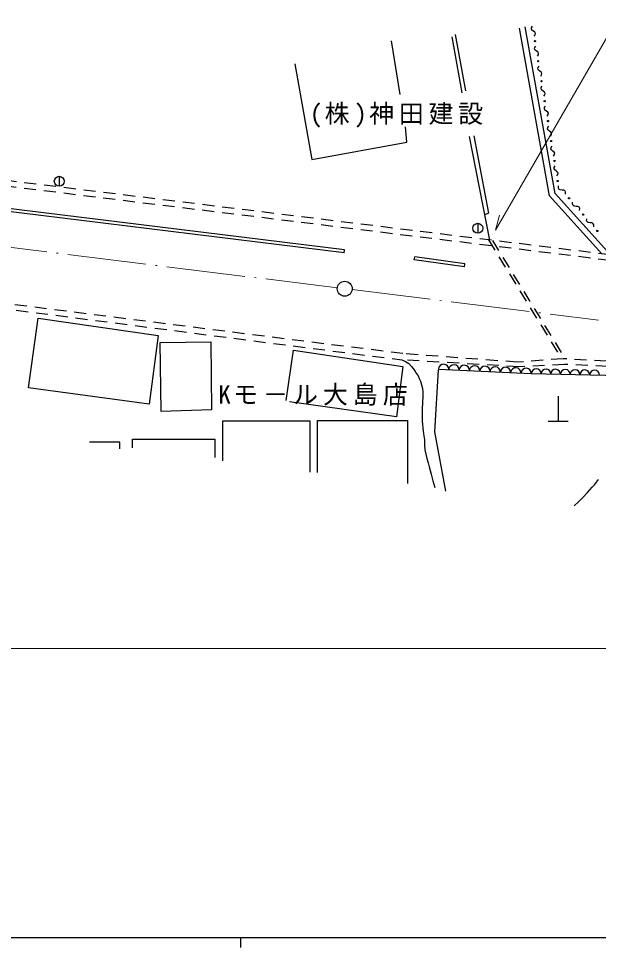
# Model space of a CAD drawing. Units: millimetres, scale not verified. Extents: x 40000 to 680000, y 20000 to 380000.
# Drawn here: x 145747 to 203879, y 204000 to 297061 of the extents above; entities that cross this region are included whole.
import ezdxf

# ---------------------------------------------------------------- set-up
doc = ezdxf.new("R2010")
doc.units = ezdxf.units.MM
doc.header["$LTSCALE"] = 1000
doc.linetypes.add('USER1', pattern=[10, 7.868852, -0.983607, 0.163934, -0.983607])
doc.linetypes.add('USER2', pattern=[2, 1.2, -0.8])
for name, color, linetype, lineweight in [('M-BGD', 7, 'Continuous', 25), ('M-BMK', 2, 'Continuous', 13), ('M-BMK-SRVR', 3, 'Continuous', 25), ('M-STR-HTXT', 7, 'Continuous', 13), ('M-STR-STR3', 7, 'Continuous', 25), ('M-TTL-BAND', 7, 'Continuous', 25)]:
    doc.layers.add(name, color=color, linetype=linetype, lineweight=lineweight)
doc.layers.add('M-BMK-HTXT', color=7, linetype='Continuous')
doc.styles.add('ＭＳ ゴシック', font='')
doc.styles.get('ＭＳ ゴシック').set_extended_font_data('MS Gothic')

msp = doc.modelspace()

# ---------------------------------------------------------------- linework, layer by layer
at = {"layer": 'M-BGD'}
for p, q in [((198978, 279299), (195963, 296107)), ((199540, 279542), (196545, 296238)), ((197156, 296017), (197175, 296149)), ((197216, 295899), (197156, 296017)), ((197175, 296149), (197275, 296293)), ((189179, 295224), (190188, 289634)), ((190586, 289825), (189554, 295464)), ((197356, 295793), (197216, 295899)), ((197497, 295688), (197356, 295793)), ((197438, 295293), (197537, 295438)), ((197557, 295569), (197497, 295688)), ((197537, 295438), (197557, 295569)), ((183990, 289465), (183127, 294824)), ((197481, 294017), (197501, 294148)), ((197501, 294148), (197600, 294293)), ((197541, 293898), (197481, 294017)), ((197681, 293793), (197541, 293898)), ((197822, 293687), (197681, 293793)), ((197763, 293293), (197862, 293437)), ((197882, 293569), (197822, 293687)), ((197862, 293437), (197882, 293569)), ((173452, 292522), (175143, 282956)), ((197826, 292148), (197925, 292293)), ((197806, 292017), (197826, 292148)), ((197866, 291898), (197806, 292017)), ((198007, 291793), (197866, 291898)), ((198147, 291687), (198007, 291793)), ((198088, 291293), (198188, 291437)), ((198207, 291569), (198147, 291687)), ((198188, 291437), (198207, 291569)), ((198131, 290016), (198151, 290148)), ((198191, 289898), (198131, 290016)), ((198151, 290148), (198250, 290293)), ((198332, 289792), (198191, 289898)), ((198472, 289687), (198332, 289792)), ((198413, 289292), (198513, 289437)), ((198532, 289568), (198472, 289687)), ((198513, 289437), (198532, 289568)), ((198456, 288016), (198476, 288148)), ((198516, 287898), (198456, 288016)), ((198476, 288148), (198576, 288292)), ((198657, 287792), (198516, 287898)), ((198797, 287687), (198657, 287792)), ((198857, 287568), (198797, 287687)), ((198838, 287437), (198857, 287568)), ((198738, 287292), (198838, 287437)), ((184673, 284682), (184530, 286228)), ((198781, 286016), (198801, 286148)), ((198842, 285898), (198781, 286016)), ((198801, 286148), (198901, 286292)), ((198982, 285792), (198842, 285898)), ((199122, 285687), (198982, 285792)), ((192977, 274876), (190961, 285257)), ((191398, 285303), (192872, 277569)), ((199063, 285292), (199163, 285437)), ((199183, 285568), (199122, 285687)), ((199163, 285437), (199183, 285568)), ((175143, 282956), (184673, 284682)), ((199106, 284016), (199126, 284147)), ((199167, 283897), (199106, 284016)), ((199126, 284147), (199226, 284292)), ((199307, 283792), (199167, 283897)), ((199447, 283686), (199307, 283792)), ((199388, 283292), (199488, 283436)), ((199508, 283568), (199447, 283686)), ((199488, 283436), (199508, 283568)), ((199432, 282016), (199451, 282147)), ((199492, 281897), (199432, 282016)), ((199451, 282147), (199551, 282292)), ((149827, 281259), (149827, 280259)), ((199632, 281792), (199492, 281897)), ((199773, 281686), (199632, 281792)), ((199713, 281292), (199813, 281436)), ((199833, 281568), (199773, 281686)), ((199813, 281436), (199833, 281568)), ((199866, 280104), (199876, 280292)), ((204204, 273490), (198978, 279299)), ((205078, 273386), (199540, 279542)), ((199921, 279974), (199866, 280104)), ((200042, 279900), (199921, 279974)), ((200229, 279882), (200042, 279900)), ((200416, 279864), (200229, 279882)), ((200537, 279790), (200416, 279864)), ((200592, 279659), (200537, 279790)), ((200582, 279472), (200592, 279659)), ((201278, 278466), (201288, 278653)), ((201333, 278335), (201278, 278466)), ((201454, 278261), (201333, 278335)), ((201641, 278243), (201454, 278261)), ((192872, 277569), (192489, 277388)), ((201827, 278225), (201641, 278243)), ((201948, 278151), (201827, 278225)), ((202004, 278020), (201948, 278151)), ((201994, 277833), (202004, 278020)), ((191784, 276552), (191784, 275552)), ((202690, 276827), (202700, 277014)), ((202745, 276696), (202690, 276827)), ((202866, 276622), (202745, 276696)), ((203053, 276604), (202866, 276622)), ((203239, 276586), (203053, 276604)), ((203360, 276512), (203239, 276586)), ((203416, 276382), (203360, 276512)), ((203406, 276194), (203416, 276382)), ((146756, 260067), (147712, 267036)), ((147712, 267036), (159745, 265298)), ((159745, 265298), (158846, 258428)), ((159943, 264595), (165014, 264667)), ((160051, 257682), (159943, 264595)), ((165014, 264667), (165086, 257870)), ((172584, 258811), (173303, 263846)), ((173303, 263846), (184276, 262210)), ((184179, 262863), (184538, 262712)), ((184538, 262712), (184874, 262507)), ((184874, 262507), (185155, 262210)), ((184276, 262210), (183647, 257175)), ((185155, 262210), (185408, 261852)), ((185408, 261852), (185418, 261838)), ((185418, 261838), (185428, 261823)), ((185428, 261823), (185621, 261549)), ((185621, 261549), (185805, 261258)), ((187800, 261858), (187455, 255666)), ((185805, 261258), (185922, 261002)), ((185922, 261002), (186029, 260727)), ((186029, 260727), (186157, 260373)), ((158846, 258428), (146756, 260067)), ((186157, 260373), (186253, 259997)), ((186253, 259997), (186280, 259628)), ((186269, 259239), (186210, 257976)), ((186280, 259628), (186269, 259239)), ((199844, 259235), (199844, 256735)), ((165086, 257870), (160051, 257682)), ((183647, 257175), (172902, 258659)), ((186210, 257976), (186212, 256721)), ((166235, 252752), (166235, 256748)), ((166235, 256748), (174945, 256748)), ((174945, 256748), (174945, 251629)), ((175711, 251586), (175711, 256794)), ((175711, 256794), (184746, 256794)), ((184746, 256794), (184746, 250470)), ((186212, 256721), (186232, 256409)), ((186232, 256409), (186269, 256035)), ((186269, 256035), (186358, 255459)), ((198844, 256735), (200844, 256735)), ((186358, 255459), (186435, 254857)), ((187455, 255666), (188560, 249727)), ((155906, 254614), (152864, 254614)), ((155906, 253954), (155906, 254614)), ((157155, 254068), (157155, 254937)), ((157155, 254937), (165435, 254937)), ((165435, 254937), (165435, 253076)), ((186435, 254857), (186454, 254365)), ((186454, 254365), (186485, 253856)), ((186485, 253856), (186565, 253419)), ((186565, 253419), (186683, 252970)), ((186683, 252970), (186798, 252561)), ((186798, 252561), (186919, 252137)), ((186919, 252137), (187017, 251786)), ((187017, 251786), (187117, 251421)), ((187117, 251421), (187294, 250755)), ((187294, 250755), (187475, 250063)), ((203257, 250104), (203476, 250345)), ((203476, 250345), (203696, 250602)), ((203696, 250602), (203900, 250878)), ((202308, 249077), (202777, 249577)), ((202777, 249577), (203257, 250104)), ((201444, 248243), (201872, 248647)), ((201872, 248647), (202308, 249077))]:
    msp.add_line(p, q, dxfattribs=at)
at = {"layer": 'M-BGD', "linetype": 'USER2'}
for p, q in [((114538, 283987), (221843, 270790)), ((205078, 273386), (114552, 284530)), ((192863, 274890), (200187, 262969)), ((193244, 274843), (200524, 262994)), ((105846, 272947), (184179, 262863)), ((184276, 263491), (107145, 273191)), ((195778, 262632), (184276, 263491)), ((195904, 262180), (184179, 262863)), ((200342, 262981), (195778, 262632)), ((212675, 262272), (200342, 262981)), ((200485, 262410), (195904, 262180)), ((212815, 261852), (200485, 262410))]:
    msp.add_line(p, q, dxfattribs=at)
at = {"layer": 'M-BGD'}
for centre, radius in [((197519, 294793), 60.8), ((197519, 294793), 40.5), ((197519, 294793), 20.3), ((197519, 294793), 2), ((197844, 292793), 60.8), ((197844, 292793), 40.5), ((197844, 292793), 20.3), ((197844, 292793), 2), ((198169, 290793), 60.8), ((198169, 290793), 40.5), ((198169, 290793), 20.3), ((198169, 290793), 2), ((198494, 288792), 60.8), ((198494, 288792), 40.5), ((198494, 288792), 20.3), ((198494, 288792), 2), ((198819, 286792), 60.8), ((198819, 286792), 40.5), ((198819, 286792), 20.3), ((198819, 286792), 2), ((199145, 284792), 60.8), ((199145, 284792), 40.5), ((199145, 284792), 20.3), ((199145, 284792), 2), ((199470, 282792), 60.8), ((199470, 282792), 40.5), ((199470, 282792), 20.3), ((199470, 282792), 2), ((149827, 280759), 500), ((199795, 280792), 60.8), ((199795, 280792), 40.5), ((199795, 280792), 20.3), ((199795, 280792), 2), ((200935, 279062), 64.9), ((200935, 279062), 43.3), ((200935, 279062), 21.6), ((200935, 279062), 2.2), ((202347, 277424), 64.9), ((202347, 277424), 43.3), ((202347, 277424), 21.6), ((202347, 277424), 2.2), ((191784, 276052), 500), ((203759, 275785), 64.9), ((203759, 275785), 43.3), ((203759, 275785), 21.6), ((203759, 275785), 2.2)]:
    msp.add_circle(centre, radius, dxfattribs=at)
at = {"layer": 'M-BMK', "linetype": 'USER1'}
for p, q in [((81214, 282009), (177705, 270085)), ((179193, 269901), (203879, 266851))]:
    msp.add_line(p, q, dxfattribs=at)
at = {"layer": 'M-BMK-SRVR'}
msp.add_circle((178449, 269993), 750, dxfattribs=at)
at = {"layer": 'M-STR-HTXT'}
for p, q in [((193570, 275858), (205813, 297061)), ((193570, 275858), (193957, 277367)), ((90112, 233937), (433781, 233937))]:
    msp.add_line(p, q, dxfattribs=at)
at = {"layer": 'M-STR-STR3'}
for p, q in [((178390, 273590), (91181, 284348)), ((178427, 273887), (91218, 284646)), ((178390, 273590), (178427, 273887)), ((185415, 272899), (185458, 273196)), ((190438, 272177), (185415, 272899)), ((190481, 272474), (185458, 273196)), ((190438, 272177), (190481, 272474)), ((187833, 261936), (197150, 261492)), ((197150, 261492), (211776, 261154))]:
    msp.add_line(p, q, dxfattribs=at)
for centre, radius, start, end in [((188351, 261911), 518, 357.27298, 177.27298), ((189386, 261862), 518, 357.27298, 177.27298), ((190421, 261813), 518, 357.27298, 177.27298), ((191456, 261763), 518, 357.27298, 177.27298), ((192492, 261714), 518, 357.27298, 177.27298), ((193527, 261665), 518, 357.27298, 177.27298), ((194562, 261615), 518, 357.27298, 177.27298), ((195597, 261566), 518, 357.27298, 177.27298), ((196632, 261517), 518, 357.27298, 177.27298), ((197638, 261481), 488, 358.67688, 178.67688), ((198613, 261458), 488, 358.67688, 178.67688), ((199588, 261436), 488, 358.67688, 178.67688), ((200563, 261413), 488, 358.67688, 178.67688), ((201538, 261391), 488, 358.67688, 178.67688), ((202513, 261368), 488, 358.67688, 178.67688), ((203488, 261346), 488, 358.67688, 178.67688)]:
    msp.add_arc(centre, radius, start, end, dxfattribs=at)
at = {"layer": 'M-TTL-BAND'}
for p, q in [((40000, 205000), (579000, 205000)), ((168000, 205000), (168000, 204000))]:
    msp.add_line(p, q, dxfattribs=at)

# ---------------------------------------------------------------- texts
at = {"layer": 'M-BMK-HTXT', "char_height": 1833, "attachment_point": 7, "style": 'ＭＳ ゴシック'}
for s, insert in [('\\T1.19;(株)神田建設', (174950, 286134)), ('\\T1.2;Kモ－ル大島店', (165763, 258282))]:
    msp.add_mtext(s, dxfattribs=dict(at, insert=insert))

doc.saveas('drawing.dxf')
